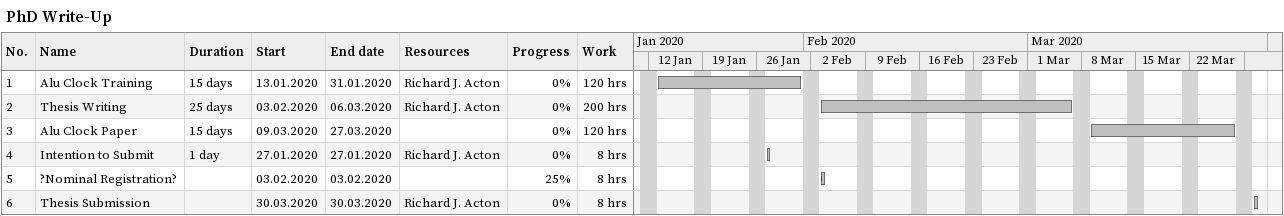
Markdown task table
PhD Write-Up

| ID | Task | Duration | Start | Finish | Resources | % complete | Work (h) |
|---|---|---|---|---|---|---|---|
| 1 | Alu Clock Training | 15d | 2020-01-13 | 2020-01-31 | Richard J. Acton | 0 | 120 |
| 2 | Thesis Writing | 25d | 2020-02-03 | 2020-03-06 | Richard J. Acton | 0 | 200 |
| 3 | Alu Clock Paper | 15d | 2020-03-09 | 2020-03-27 |  | 0 | 120 |
| 4 | Intention to Submit | 1d | 2020-01-27 | 2020-01-27 | Richard J. Acton | 0 | 8 |
| 5 | ?Nominal Registration? |  | 2020-02-03 | 2020-02-03 |  | 25 | 8 |
| 6 | Thesis Submission |  | 2020-03-30 | 2020-03-30 | Richard J. Acton | 0 | 8 |
